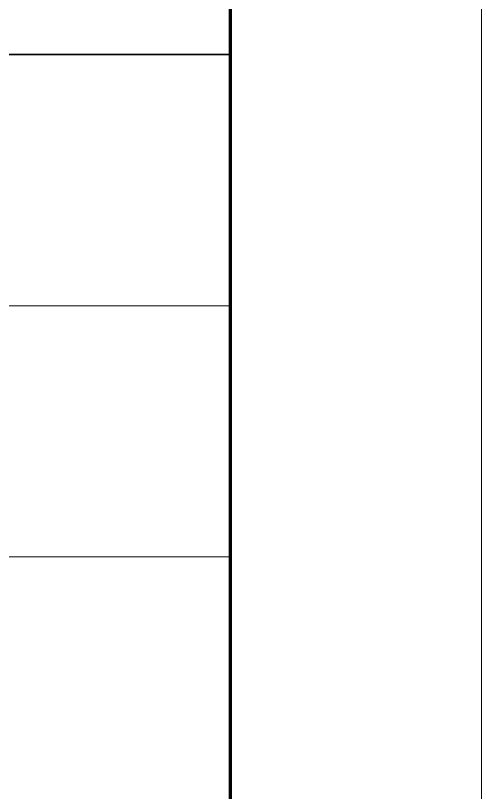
# Model space of a CAD drawing. Extents: x 3968514 to 5230306, y -516551 to -228246.
# Drawn here: x 4220264 to 4222121, y -348391 to -345298 of the extents above; entities that cross this region are included whole.
import ezdxf

# ---------------------------------------------------------------- set-up
doc = ezdxf.new("R2010")
doc.units = 0
doc.header["$LTSCALE"] = 1000
doc.header["$MEASUREMENT"] = 0
doc.layers.add('FRAME', color=3, linetype='Continuous', lineweight=18)

# ---------------------------------------------------------------- blocks, each defined once
blk = doc.blocks.new('2')
at = {"layer": 'FRAME', "lineweight": 18}
for p, q in [((232617.5, -72373.2), (232617.5, -30373.2)), ((231617.5, -59273.2), (224617.5, -59273.2)), ((231617.5, -60273.2), (224617.5, -60273.2))]:
    blk.add_line(p, q, dxfattribs=at)
at = {"layer": 'FRAME', "lineweight": 100}
blk.add_line((231617.5, -71373.2), (231617.5, -31373.2), dxfattribs=at)
at = {"layer": 'FRAME', "lineweight": 35}
blk.add_line((231617.5, -58273.2), (224617.5, -58273.2), dxfattribs=at)

msp = doc.modelspace()

# ---------------------------------------------------------------- block references
at = {"layer": 'FRAME'}
msp.add_blockref('2', (3989503.62973, -287180.12051), dxfattribs=at)

doc.saveas('drawing.dxf')
